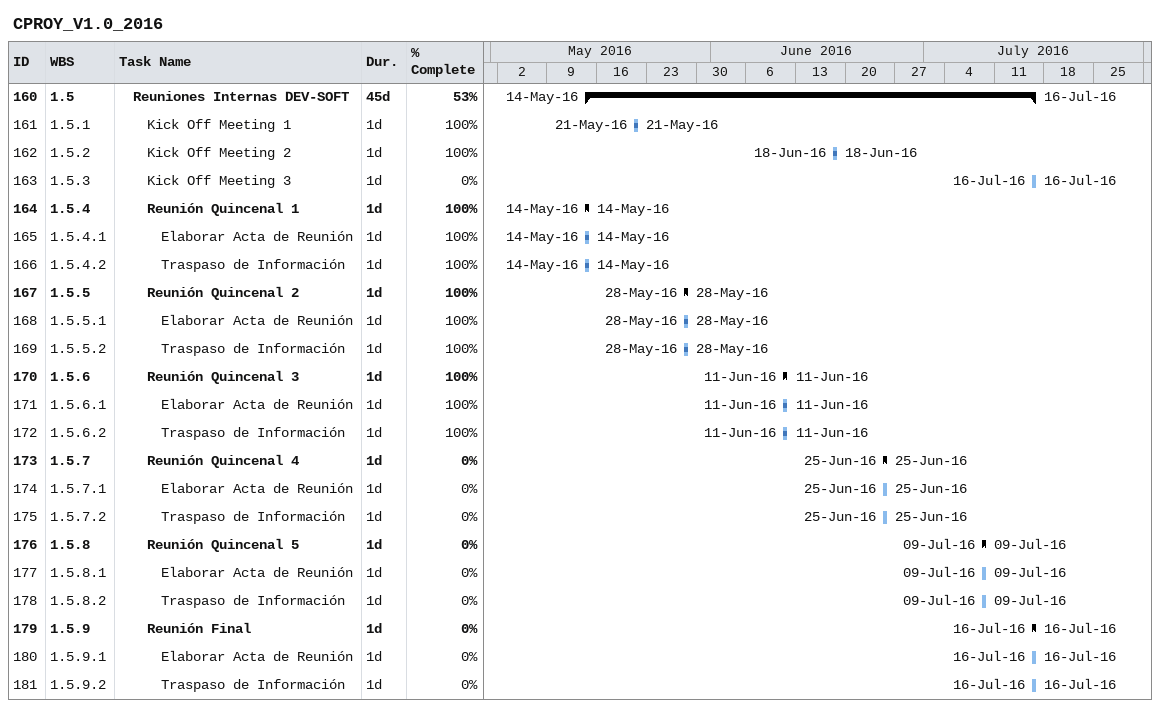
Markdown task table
CPROY_V1.0_2016

| ID | WBS | Task | Duration | Start | Finish | % complete |
|---|---|---|---|---|---|---|
| 160 | 1.5 | **Reuniones Internas DEV-SOFT** | 45d | 2016-05-14 | 2016-07-16 | 53 |
| 161 | 1.5.1 | Kick Off Meeting 1 | 1d | 2016-05-21 | 2016-05-21 | 100 |
| 162 | 1.5.2 | Kick Off Meeting 2 | 1d | 2016-06-18 | 2016-06-18 | 100 |
| 163 | 1.5.3 | Kick Off Meeting 3 | 1d | 2016-07-16 | 2016-07-16 | 0 |
| 164 | 1.5.4 | **Reunión Quincenal 1** | 1d | 2016-05-14 | 2016-05-14 | 100 |
| 165 | 1.5.4.1 | Elaborar Acta de Reunión | 1d | 2016-05-14 | 2016-05-14 | 100 |
| 166 | 1.5.4.2 | Traspaso de Información | 1d | 2016-05-14 | 2016-05-14 | 100 |
| 167 | 1.5.5 | **Reunión Quincenal 2** | 1d | 2016-05-28 | 2016-05-28 | 100 |
| 168 | 1.5.5.1 | Elaborar Acta de Reunión | 1d | 2016-05-28 | 2016-05-28 | 100 |
| 169 | 1.5.5.2 | Traspaso de Información | 1d | 2016-05-28 | 2016-05-28 | 100 |
| 170 | 1.5.6 | **Reunión Quincenal 3** | 1d | 2016-06-11 | 2016-06-11 | 100 |
| 171 | 1.5.6.1 | Elaborar Acta de Reunión | 1d | 2016-06-11 | 2016-06-11 | 100 |
| 172 | 1.5.6.2 | Traspaso de Información | 1d | 2016-06-11 | 2016-06-11 | 100 |
| 173 | 1.5.7 | **Reunión Quincenal 4** | 1d | 2016-06-25 | 2016-06-25 | 0 |
| 174 | 1.5.7.1 | Elaborar Acta de Reunión | 1d | 2016-06-25 | 2016-06-25 | 0 |
| 175 | 1.5.7.2 | Traspaso de Información | 1d | 2016-06-25 | 2016-06-25 | 0 |
| 176 | 1.5.8 | **Reunión Quincenal 5** | 1d | 2016-07-09 | 2016-07-09 | 0 |
| 177 | 1.5.8.1 | Elaborar Acta de Reunión | 1d | 2016-07-09 | 2016-07-09 | 0 |
| 178 | 1.5.8.2 | Traspaso de Información | 1d | 2016-07-09 | 2016-07-09 | 0 |
| 179 | 1.5.9 | **Reunión Final** | 1d | 2016-07-16 | 2016-07-16 | 0 |
| 180 | 1.5.9.1 | Elaborar Acta de Reunión | 1d | 2016-07-16 | 2016-07-16 | 0 |
| 181 | 1.5.9.2 | Traspaso de Información | 1d | 2016-07-16 | 2016-07-16 | 0 |
